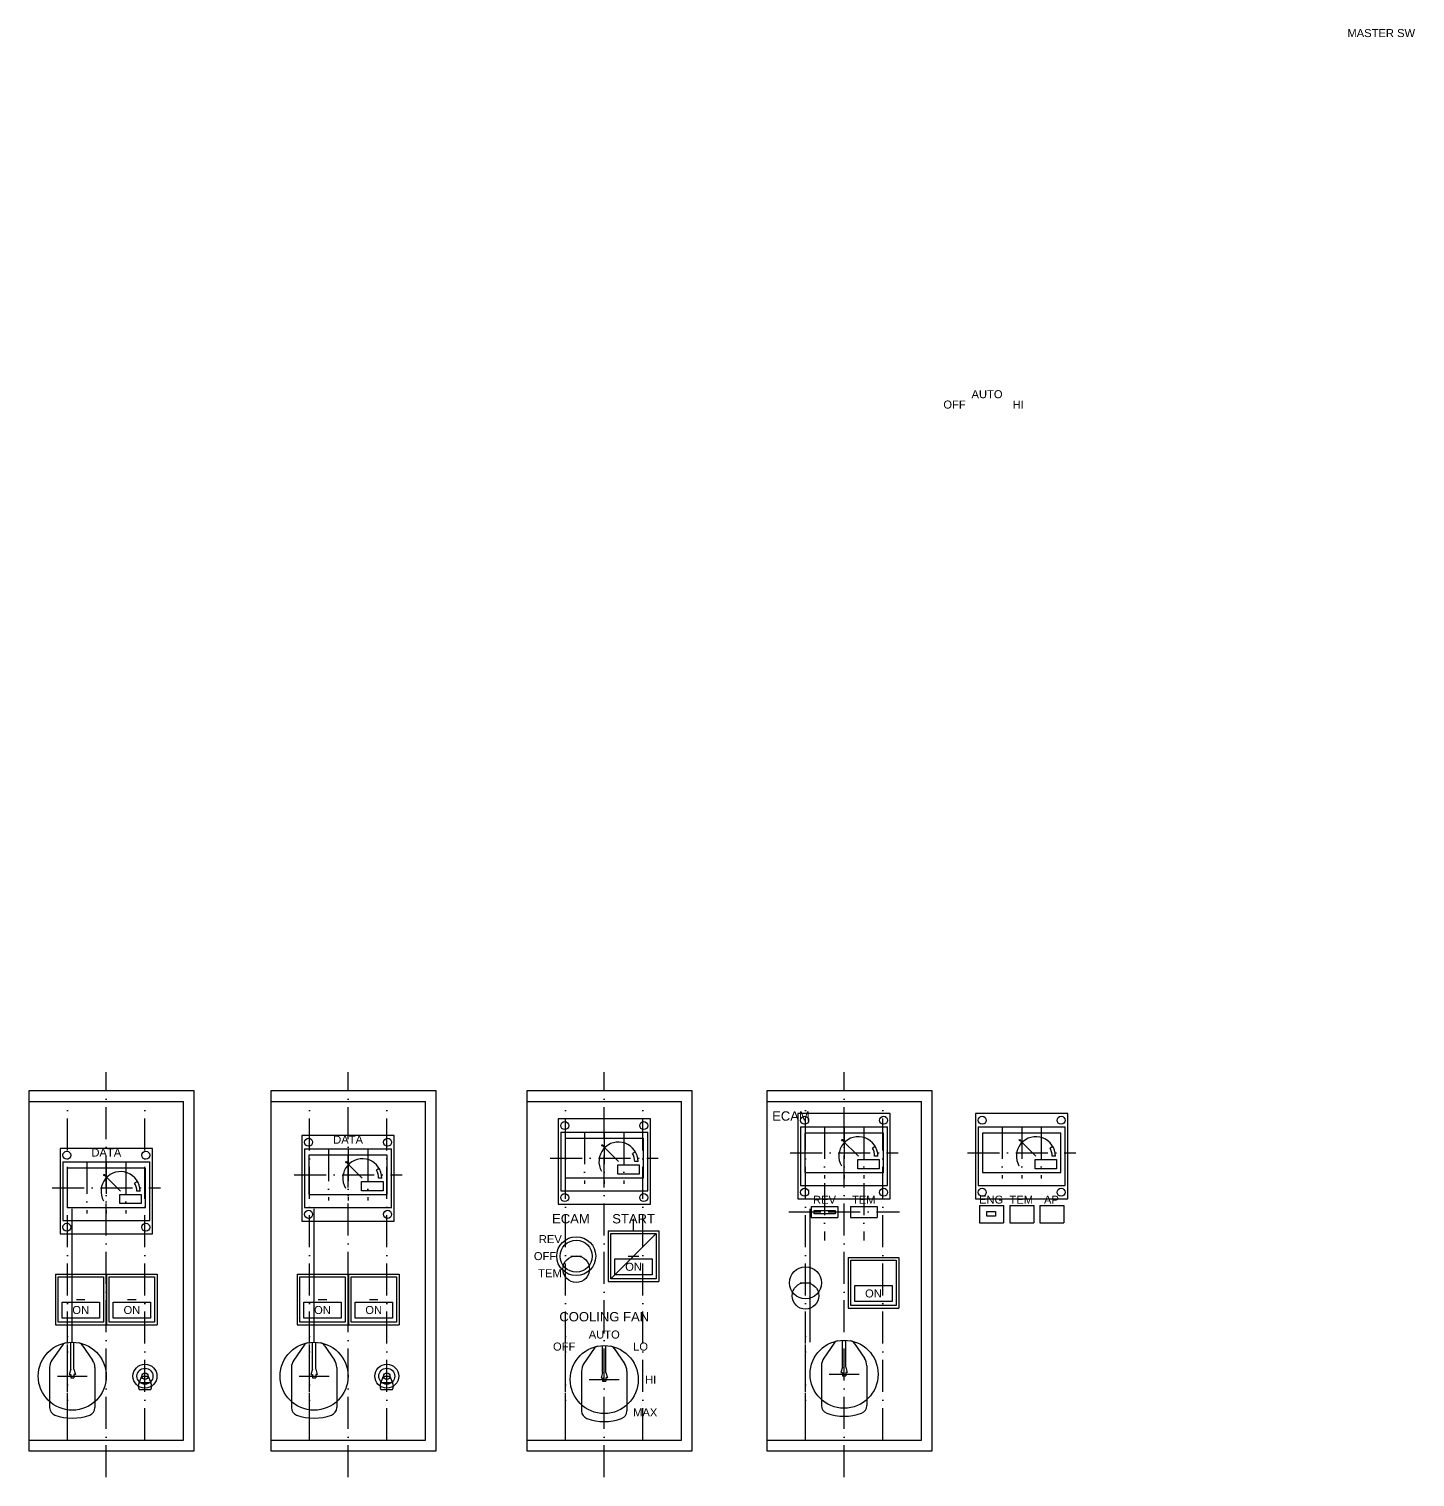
# Model space of a CAD drawing. Header units: millimetres. Extents: x -987 to 1917, y -167 to 2253.
# Drawn here: x 720 to 1239, y 1710 to 2253 of the extents above; entities that cross this region are included whole.
import ezdxf

# ---------------------------------------------------------------- set-up
doc = ezdxf.new("R2010")
doc.units = ezdxf.units.MM
doc.linetypes.add('ACAD_ISO10W100', pattern=[18, 12, -3, 0, -3])
doc.layers.add('前面板', color=7, linetype='Continuous')
doc.styles.get("Standard").update_dxf_attribs({"font": 'arial.ttf'})

msp = doc.modelspace()

# ---------------------------------------------------------------- linework, layer by layer
at = {"layer": '前面板', "color": 114, "linetype": 'ACAD_ISO10W100', "true_color": 0x139b48}
for p, q in [((748.71, 1710.19), (748.71, 1862.022)), ((839.353, 1710.19), (839.353, 1862.022)), ((935.391, 1710.19), (935.391, 1862.022)), ((1025.325, 1710.19), (1025.325, 1862.022)), ((734.21, 1723.992), (734.21, 1850.992)), ((763.21, 1723.992), (763.21, 1850.992)), ((824.853, 1723.992), (824.853, 1850.992)), ((853.853, 1723.992), (853.853, 1850.992)), ((920.891, 1723.992), (920.891, 1850.992)), ((949.891, 1723.992), (949.891, 1850.992)), ((1010.825, 1723.992), (1010.825, 1850.992)), ((1039.825, 1723.992), (1039.825, 1850.992)), ((1017.97, 1841.418), (1017.97, 1822.066)), ((1025.325, 1841.418), (1025.325, 1822.066)), ((1032.68, 1841.418), (1032.68, 1822.066)), ((1084.534, 1841.418), (1084.534, 1822.066)), ((1091.889, 1841.418), (1091.889, 1822.066)), ((1099.244, 1841.418), (1099.244, 1822.066)), ((928.036, 1839.418), (928.036, 1820.066)), ((935.391, 1839.418), (935.391, 1820.066)), ((942.746, 1839.418), (942.746, 1820.066)), ((831.998, 1833.149), (831.998, 1813.797)), ((839.353, 1833.149), (839.353, 1813.797)), ((846.708, 1833.149), (846.708, 1813.797)), ((915.115, 1829.742), (955.667, 1829.742)), ((1005.049, 1831.742), (1045.6, 1831.742)), ((1071.613, 1831.742), (1112.165, 1831.742)), ((741.355, 1828.318), (741.355, 1808.966)), ((748.71, 1828.318), (748.71, 1808.966)), ((756.065, 1828.318), (756.065, 1808.966)), ((728.435, 1818.642), (768.986, 1818.642)), ((819.077, 1823.473), (859.628, 1823.473)), ((1017.97, 1820.304), (1017.97, 1798.829)), ((1032.68, 1820.304), (1032.68, 1798.829)), ((1004.594, 1809.566), (1031.345, 1809.566)), ((1019.304, 1809.566), (1046.055, 1809.566)), ((734.21, 1729.738), (734.21, 1772.264)), ((824.853, 1729.738), (824.853, 1772.264)), ((920.891, 1729.738), (920.891, 1772.264)), ((1010.825, 1729.738), (1010.825, 1772.264)), ((730.355, 1748.001), (741.566, 1748.001)), ((820.997, 1748.001), (832.208, 1748.001)), ((1019.719, 1748.742), (1030.93, 1748.742)), ((929.786, 1746.742), (940.997, 1746.742))]:
    msp.add_line(p, q, dxfattribs=at)
at = {"layer": '前面板'}
for p, q in [((781.71, 1854.992), (719.71, 1854.992)), ((719.71, 1854.992), (719.71, 1719.992)), ((781.71, 1719.992), (781.71, 1854.992)), ((872.353, 1854.992), (810.353, 1854.992)), ((810.353, 1854.992), (810.353, 1719.992)), ((872.353, 1719.992), (872.353, 1854.992)), ((968.391, 1854.992), (906.391, 1854.992)), ((906.391, 1854.992), (906.391, 1719.992)), ((968.391, 1719.992), (968.391, 1854.992)), ((1058.325, 1854.992), (996.325, 1854.992)), ((996.325, 1854.992), (996.325, 1719.992)), ((1058.325, 1719.992), (1058.325, 1854.992)), ((719.71, 1850.992), (777.71, 1850.992)), ((777.71, 1723.992), (777.71, 1850.992)), ((810.353, 1850.992), (868.353, 1850.992)), ((868.353, 1723.992), (868.353, 1850.992)), ((906.391, 1850.992), (964.391, 1850.992)), ((964.391, 1723.992), (964.391, 1850.992)), ((996.325, 1850.992), (1054.325, 1850.992)), ((1054.325, 1723.992), (1054.325, 1850.992)), ((950.101, 1837.092), (920.681, 1837.092)), ((920.681, 1837.092), (920.681, 1822.392)), ((950.101, 1822.392), (950.101, 1837.092)), ((1040.035, 1839.092), (1010.615, 1839.092)), ((1010.615, 1839.092), (1010.615, 1824.392)), ((1030.664, 1830.461), (1024.622, 1836.503)), ((1040.035, 1824.392), (1040.035, 1839.092)), ((1106.599, 1839.092), (1077.179, 1839.092)), ((1077.179, 1839.092), (1077.179, 1824.392)), ((1097.228, 1830.461), (1091.186, 1836.503)), ((1106.599, 1824.392), (1106.599, 1839.092)), ((854.063, 1830.823), (824.643, 1830.823)), ((824.643, 1830.823), (824.643, 1816.123)), ((854.063, 1816.123), (854.063, 1830.823)), ((940.73, 1828.461), (934.688, 1834.503)), ((947.072, 1832.123), (946.015, 1831.513)), ((1037.006, 1834.123), (1035.949, 1833.513)), ((1037.987, 1830.461), (1036.767, 1830.461)), ((1103.57, 1834.123), (1102.513, 1833.513)), ((1104.551, 1830.461), (1103.331, 1830.461)), ((763.42, 1825.992), (734, 1825.992)), ((734, 1825.992), (734, 1811.292)), ((763.42, 1811.292), (763.42, 1825.992)), ((844.692, 1822.192), (838.65, 1828.234)), ((851.034, 1825.854), (849.977, 1825.244)), ((940.48, 1827.262), (948.504, 1827.262)), ((940.48, 1823.79), (940.48, 1827.262)), ((948.054, 1828.461), (946.833, 1828.461)), ((948.504, 1827.262), (948.504, 1823.79)), ((1010.615, 1824.392), (1040.035, 1824.392)), ((1030.414, 1829.262), (1038.438, 1829.262)), ((1030.414, 1825.79), (1030.414, 1829.262)), ((1038.438, 1825.79), (1030.414, 1825.79)), ((1038.438, 1829.262), (1038.438, 1825.79)), ((1077.179, 1824.392), (1106.599, 1824.392)), ((1096.978, 1829.262), (1105.002, 1829.262)), ((1096.978, 1825.79), (1096.978, 1829.262)), ((1105.002, 1825.79), (1096.978, 1825.79)), ((1105.002, 1829.262), (1105.002, 1825.79)), ((754.049, 1817.361), (748.008, 1823.403)), ((760.392, 1821.023), (759.335, 1820.413)), ((844.442, 1820.993), (852.466, 1820.993)), ((844.442, 1817.521), (844.442, 1820.993)), ((852.015, 1822.192), (850.795, 1822.192)), ((852.466, 1820.993), (852.466, 1817.521)), ((920.681, 1822.392), (950.101, 1822.392)), ((948.504, 1823.79), (940.48, 1823.79)), ((753.799, 1816.162), (761.824, 1816.162)), ((753.799, 1812.69), (753.799, 1816.162)), ((761.373, 1817.361), (760.152, 1817.361)), ((761.824, 1816.162), (761.824, 1812.69)), ((824.643, 1816.123), (854.063, 1816.123)), ((852.466, 1817.521), (844.442, 1817.521)), ((734, 1811.292), (763.42, 1811.292)), ((761.824, 1812.69), (753.799, 1812.69)), ((1012.97, 1811.666), (1012.97, 1807.466)), ((1012.97, 1811.666), (1022.97, 1811.666)), ((1022.97, 1811.666), (1022.97, 1807.466)), ((1027.68, 1811.666), (1027.68, 1807.466)), ((1027.68, 1811.666), (1037.68, 1811.666)), ((1037.68, 1811.666), (1037.68, 1807.466)), ((1076.089, 1811.955), (1085.089, 1811.955)), ((1076.089, 1811.955), (1076.089, 1805.455)), ((1085.089, 1811.955), (1085.089, 1805.455)), ((1087.389, 1811.955), (1096.389, 1811.955)), ((1087.389, 1811.955), (1087.389, 1805.455)), ((1096.389, 1811.955), (1096.389, 1805.455)), ((1098.689, 1811.955), (1107.689, 1811.955)), ((1098.689, 1811.955), (1098.689, 1805.455)), ((1107.689, 1811.955), (1107.689, 1805.455)), ((936.891, 1802.492), (955.891, 1802.492)), ((936.891, 1802.492), (936.891, 1783.492)), ((946.391, 1802.492), (946.391, 1806.992)), ((955.891, 1802.492), (955.891, 1783.492)), ((1012.97, 1807.466), (1022.97, 1807.466)), ((1027.68, 1807.466), (1037.68, 1807.466)), ((1076.089, 1805.455), (1085.089, 1805.455)), ((1087.389, 1805.455), (1096.389, 1805.455)), ((1098.689, 1805.455), (1107.689, 1805.455)), ((937.891, 1784.492), (937.891, 1801.492)), ((937.891, 1801.492), (954.891, 1801.492)), ((954.891, 1801.492), (937.891, 1784.492)), ((954.891, 1801.492), (954.891, 1784.492)), ((922.891, 1792.992), (926.891, 1792.992)), ((939.391, 1785.992), (939.391, 1791.992)), ((939.391, 1791.992), (953.391, 1791.992)), ((944.391, 1792.992), (948.391, 1792.992)), ((953.391, 1791.992), (953.391, 1785.992)), ((1026.825, 1792.492), (1045.825, 1792.492)), ((1026.825, 1792.492), (1026.825, 1773.492)), ((1027.825, 1774.492), (1027.825, 1791.492)), ((1027.825, 1791.492), (1044.825, 1791.492)), ((1044.825, 1791.492), (1044.825, 1774.492)), ((1045.825, 1792.492), (1045.825, 1773.492)), ((729.61, 1786.292), (748.61, 1786.292)), ((729.61, 1786.292), (729.61, 1767.292)), ((748.61, 1786.292), (748.61, 1767.292)), ((748.81, 1786.292), (767.81, 1786.292)), ((748.81, 1786.292), (748.81, 1767.292)), ((767.81, 1786.292), (767.81, 1767.292)), ((820.253, 1786.292), (839.253, 1786.292)), ((820.253, 1786.292), (820.253, 1767.292)), ((839.253, 1786.292), (839.253, 1767.292)), ((839.453, 1786.292), (858.453, 1786.292)), ((839.453, 1786.292), (839.453, 1767.292)), ((858.453, 1786.292), (858.453, 1767.292)), ((953.391, 1785.992), (939.391, 1785.992)), ((730.61, 1768.292), (730.61, 1785.292)), ((730.61, 1785.292), (747.61, 1785.292)), ((747.61, 1785.292), (747.61, 1768.292)), ((749.81, 1768.292), (749.81, 1785.292)), ((749.81, 1785.292), (766.81, 1785.292)), ((766.81, 1785.292), (766.81, 1768.292)), ((821.253, 1768.292), (821.253, 1785.292)), ((821.253, 1785.292), (838.253, 1785.292)), ((838.253, 1785.292), (838.253, 1768.292)), ((840.453, 1768.292), (840.453, 1785.292)), ((840.453, 1785.292), (857.453, 1785.292)), ((857.453, 1785.292), (857.453, 1768.292)), ((936.891, 1783.492), (955.891, 1783.492)), ((954.891, 1784.492), (937.891, 1784.492)), ((1008.825, 1782.992), (1012.825, 1782.992)), ((1029.325, 1775.992), (1029.325, 1781.992)), ((1029.325, 1781.992), (1043.325, 1781.992)), ((1043.325, 1781.992), (1043.325, 1775.992)), ((732.11, 1769.792), (732.11, 1775.792)), ((732.11, 1775.792), (746.11, 1775.792)), ((737.501, 1776.792), (740.689, 1776.792)), ((746.11, 1775.792), (746.11, 1769.792)), ((751.31, 1769.792), (751.31, 1775.792)), ((751.31, 1775.792), (765.31, 1775.792)), ((756.701, 1776.792), (759.889, 1776.792)), ((765.31, 1775.792), (765.31, 1769.792)), ((822.753, 1769.792), (822.753, 1775.792)), ((822.753, 1775.792), (836.753, 1775.792)), ((828.144, 1776.792), (831.331, 1776.792)), ((836.753, 1775.792), (836.753, 1769.792)), ((841.953, 1769.792), (841.953, 1775.792)), ((841.953, 1775.792), (855.953, 1775.792)), ((847.344, 1776.792), (850.531, 1776.792)), ((855.953, 1775.792), (855.953, 1769.792)), ((1043.325, 1775.992), (1029.325, 1775.992)), ((746.11, 1769.792), (732.11, 1769.792)), ((765.31, 1769.792), (751.31, 1769.792)), ((836.753, 1769.792), (822.753, 1769.792)), ((855.953, 1769.792), (841.953, 1769.792)), ((1026.825, 1773.492), (1045.825, 1773.492)), ((1044.825, 1774.492), (1027.825, 1774.492)), ((729.61, 1767.292), (748.61, 1767.292)), ((747.61, 1768.292), (730.61, 1768.292)), ((748.81, 1767.292), (767.81, 1767.292)), ((766.81, 1768.292), (749.81, 1768.292)), ((820.253, 1767.292), (839.253, 1767.292)), ((838.253, 1768.292), (821.253, 1768.292)), ((839.453, 1767.292), (858.453, 1767.292)), ((857.453, 1768.292), (840.453, 1768.292)), ((935.391, 1763.992), (935.391, 1768.492)), ((732.234, 1759.683), (728.342, 1754.032)), ((735.36, 1750.601), (735.36, 1760.737)), ((736.56, 1750.601), (736.56, 1760.737)), ((739.697, 1759.68), (743.581, 1754.031)), ((822.876, 1759.683), (818.985, 1754.032)), ((826.003, 1750.601), (826.003, 1760.737)), ((827.203, 1750.601), (827.203, 1760.737)), ((830.339, 1759.68), (834.223, 1754.031)), ((934.791, 1749.342), (934.791, 1759.478)), ((935.991, 1749.342), (935.991, 1759.478)), ((1021.598, 1760.424), (1017.707, 1754.773)), ((1024.725, 1751.342), (1024.725, 1761.478)), ((1025.925, 1751.342), (1025.925, 1761.478)), ((1029.061, 1760.42), (1032.945, 1754.772)), ((931.665, 1758.424), (927.773, 1752.773)), ((939.128, 1758.42), (943.011, 1752.772)), ((727.46, 1751.196), (727.46, 1736.222)), ((735.36, 1750.601), (734.76, 1748.601)), ((734.76, 1748.601), (735.36, 1748.601)), ((735.36, 1748.601), (735.36, 1747.401)), ((736.56, 1750.601), (737.16, 1748.601)), ((737.16, 1748.601), (736.56, 1748.601)), ((736.56, 1748.601), (736.56, 1747.401)), ((744.46, 1751.198), (744.46, 1736.222)), ((761.03, 1745.451), (762.01, 1748.001)), ((762.01, 1748.001), (764.41, 1748.001)), ((764.41, 1748.001), (765.391, 1745.451)), ((818.103, 1751.196), (818.103, 1736.222)), ((826.003, 1750.601), (825.403, 1748.601)), ((825.403, 1748.601), (826.003, 1748.601)), ((826.003, 1748.601), (826.003, 1747.401)), ((827.203, 1750.601), (827.803, 1748.601)), ((827.803, 1748.601), (827.203, 1748.601)), ((827.203, 1748.601), (827.203, 1747.401)), ((835.103, 1751.198), (835.103, 1736.222)), ((851.672, 1745.451), (852.653, 1748.001)), ((852.653, 1748.001), (855.053, 1748.001)), ((855.053, 1748.001), (856.033, 1745.451)), ((926.891, 1749.937), (926.891, 1734.963)), ((934.791, 1749.342), (934.191, 1747.342)), ((935.991, 1749.342), (936.591, 1747.342)), ((943.891, 1749.939), (943.891, 1734.963)), ((1016.825, 1751.937), (1016.825, 1736.963)), ((1024.725, 1751.342), (1024.125, 1749.342)), ((1024.125, 1749.342), (1024.725, 1749.342)), ((1024.725, 1749.342), (1024.725, 1748.142)), ((1024.725, 1748.142), (1025.925, 1748.142)), ((1025.925, 1751.342), (1026.525, 1749.342)), ((1026.525, 1749.342), (1025.925, 1749.342)), ((1025.925, 1749.342), (1025.925, 1748.142)), ((1033.825, 1751.939), (1033.825, 1736.963)), ((735.36, 1747.401), (736.56, 1747.401)), ((765.391, 1745.451), (761.03, 1745.451)), ((761.03, 1743.005), (765.391, 1743.005)), ((826.003, 1747.401), (827.203, 1747.401)), ((856.033, 1745.451), (851.672, 1745.451)), ((851.672, 1743.005), (856.033, 1743.005)), ((934.191, 1747.342), (934.791, 1747.342)), ((934.791, 1747.342), (934.791, 1746.142)), ((934.791, 1746.142), (935.991, 1746.142)), ((936.591, 1747.342), (935.991, 1747.342)), ((935.991, 1747.342), (935.991, 1746.142)), ((719.71, 1723.992), (777.71, 1723.992)), ((810.353, 1723.992), (868.353, 1723.992)), ((906.391, 1723.992), (964.391, 1723.992)), ((996.325, 1723.992), (1054.325, 1723.992)), ((719.71, 1719.992), (781.71, 1719.992)), ((810.353, 1719.992), (872.353, 1719.992)), ((906.391, 1719.992), (968.391, 1719.992)), ((996.325, 1719.992), (1058.325, 1719.992))]:
    msp.add_line(p, q, dxfattribs=at)
at = {"layer": '前面板', "color": 146, "true_color": 0x105689}
for p, q in [((1008.025, 1846.442), (1008.025, 1814.442)), ((1042.625, 1846.442), (1008.025, 1846.442)), ((1042.625, 1814.442), (1042.625, 1846.442)), ((1074.589, 1846.442), (1074.589, 1814.442)), ((1109.189, 1846.442), (1074.589, 1846.442)), ((1109.189, 1814.442), (1109.189, 1846.442)), ((918.091, 1844.442), (918.091, 1812.442)), ((952.691, 1844.442), (918.091, 1844.442)), ((952.691, 1812.442), (952.691, 1844.442)), ((1009.025, 1841.442), (1041.625, 1841.442)), ((1009.025, 1841.442), (1009.025, 1819.442)), ((1041.625, 1819.442), (1041.625, 1841.442)), ((1075.589, 1841.442), (1108.189, 1841.442)), ((1075.589, 1841.442), (1075.589, 1819.442)), ((1108.189, 1819.442), (1108.189, 1841.442)), ((822.053, 1838.173), (822.053, 1806.173)), ((856.653, 1838.173), (822.053, 1838.173)), ((856.653, 1806.173), (856.653, 1838.173)), ((919.091, 1839.442), (951.691, 1839.442)), ((919.091, 1839.442), (919.091, 1817.442)), ((951.691, 1817.442), (951.691, 1839.442)), ((731.41, 1833.342), (731.41, 1801.342)), ((766.01, 1833.342), (731.41, 1833.342)), ((766.01, 1801.342), (766.01, 1833.342)), ((823.053, 1833.173), (855.653, 1833.173)), ((823.053, 1833.173), (823.053, 1811.173)), ((855.653, 1811.173), (855.653, 1833.173)), ((732.41, 1828.342), (765.01, 1828.342)), ((732.41, 1828.342), (732.41, 1806.342)), ((765.01, 1806.342), (765.01, 1828.342)), ((1009.025, 1819.442), (1041.625, 1819.442)), ((1075.589, 1819.442), (1108.189, 1819.442)), ((919.091, 1817.442), (951.691, 1817.442)), ((1008.025, 1814.442), (1042.625, 1814.442)), ((1074.589, 1814.442), (1109.189, 1814.442)), ((735.96, 1760.751), (735.96, 1810.751)), ((823.053, 1811.173), (855.653, 1811.173)), ((826.603, 1760.751), (826.603, 1810.751)), ((918.091, 1812.442), (952.691, 1812.442)), ((1012.575, 1760.751), (1012.575, 1810.751)), ((732.41, 1806.342), (765.01, 1806.342)), ((822.053, 1806.173), (856.653, 1806.173)), ((731.41, 1801.342), (766.01, 1801.342))]:
    msp.add_line(p, q, dxfattribs=at)
at = {"layer": '前面板'}
for points in [[(1014.115, 1810.058), (1021.928, 1810.058), (1021.928, 1808.893), (1014.115, 1808.893)], [(1078.841, 1809.716), (1082.083, 1809.716), (1082.083, 1807.944), (1078.841, 1807.944)]]:
    msp.add_lwpolyline(points, close=True, dxfattribs=at)
at = {"layer": '前面板', "color": 146, "true_color": 0x105689}
for centre in [(920.591, 1841.942), (950.191, 1841.942), (1010.525, 1843.942), (1040.125, 1843.942), (1077.089, 1843.942), (1106.689, 1843.942), (824.553, 1835.673), (854.153, 1835.673), (733.91, 1830.842), (763.51, 1830.842), (920.591, 1814.942), (950.191, 1814.942), (1010.525, 1816.942), (1040.125, 1816.942), (1077.089, 1816.942), (1106.689, 1816.942), (824.553, 1808.673), (854.153, 1808.673), (733.91, 1803.842), (763.51, 1803.842)]:
    msp.add_circle(centre, 1.5, dxfattribs=at)
at = {"layer": '前面板'}
for centre, radius in [((1024.622, 1836.503), 0.244), ((1091.186, 1836.503), 0.244), ((934.688, 1834.503), 0.244), ((838.65, 1828.234), 0.244), ((748.008, 1823.403), 0.244), ((924.891, 1792.992), 7.3), ((924.891, 1792.992), 6), ((924.891, 1788.14), 5), ((1010.825, 1782.992), 6), ((1010.825, 1778.14), 5), ((735.96, 1748.001), 12.75), ((826.603, 1748.001), 12.75), ((935.391, 1746.742), 12.75), ((1025.325, 1748.742), 12.75), ((763.21, 1748.001), 4.5), ((763.21, 1748.001), 3), ((763.21, 1748.001), 1.2), ((853.853, 1748.001), 4.5), ((853.853, 1748.001), 3), ((853.853, 1748.001), 1.2)]:
    msp.add_circle(centre, radius, dxfattribs=at)
for centre, radius, start, end in [((940.73, 1828.461), 7.324, 0, 210), ((1030.664, 1830.461), 7.324, 0, 210), ((1097.228, 1830.461), 7.324, 0, 210), ((844.692, 1822.192), 7.324, 0, 210), ((940.73, 1828.461), 6.103, 0, 30), ((1030.664, 1830.461), 6.103, 0, 30), ((1097.228, 1830.461), 6.103, 0, 30), ((754.049, 1817.361), 7.324, 0, 210), ((844.692, 1822.192), 6.103, 0, 30), ((754.049, 1817.361), 6.103, 0, 30), ((733.881, 1758.548), 2, 101.15125, 145.44419), ((738.049, 1758.547), 2, 34.50852, 78.79577), ((824.523, 1758.548), 2, 101.15125, 145.44419), ((828.691, 1758.547), 2, 34.50852, 78.79577), ((933.312, 1757.289), 2, 101.15125, 145.44419), ((937.48, 1757.287), 2, 34.50852, 78.79577), ((1023.245, 1759.289), 2, 101.15125, 145.44419), ((1027.413, 1759.287), 2, 34.50852, 78.79577), ((732.46, 1751.196), 5, 145.44419, 180), ((739.46, 1751.198), 5, 0, 34.50852), ((823.103, 1751.196), 5, 145.44419, 180), ((830.103, 1751.198), 5, 0, 34.50852), ((1021.825, 1751.937), 5, 145.44419, 180), ((1028.825, 1751.939), 5, 0, 34.50852), ((931.891, 1749.937), 5, 145.44419, 180), ((938.891, 1749.939), 5, 0, 34.50852), ((763.21, 1744.228), 2.5, 150.72028, 209.27972), ((763.21, 1744.228), 2.5, 330.72028, 29.27972), ((853.853, 1744.228), 2.5, 150.72028, 209.27972), ((853.853, 1744.228), 2.5, 330.72028, 29.27972), ((730.46, 1736.222), 3, 180, 249.97608), ((735.96, 1751.314), 19.062, 249.97608, 290.02392), ((741.46, 1736.222), 3, 290.02392, 0), ((821.103, 1736.222), 3, 180, 249.97608), ((826.603, 1751.314), 19.062, 249.97608, 290.02392), ((832.103, 1736.222), 3, 290.02392, 0), ((929.891, 1734.963), 3, 180, 249.97608), ((935.391, 1750.055), 19.062, 249.97608, 290.02392), ((940.891, 1734.963), 3, 290.02392, 0), ((1019.825, 1736.963), 3, 180, 249.97608), ((1025.325, 1752.055), 19.062, 249.97608, 290.02392), ((1030.825, 1736.963), 3, 290.02392, 0)]:
    msp.add_arc(centre, radius, start, end, dxfattribs=at)

# ---------------------------------------------------------------- texts
for s, width, heights, insert, char_height, attachment_point in [('MASTER SW', 39.87001, [8.132], (1226.692, 2251.478), 3, 5), ('AUTO', 39.87001, [8.132], (1078.904, 2116.094), 3, 5), ('OFF', 39.87001, [8.132], (1066.729, 2112.22), 3, 5), ('HI', 39.87001, [8.132], (1090.58, 2112.22), 3, 5), ('ECAM', 39.87001, [8.132], (1005.39, 1845.503), 3.5, 5), ('DATA', 39.87001, [8.132], (839.353, 1836.673), 3, 5), ('DATA', 39.87001, [8.132], (748.71, 1831.842), 3, 5), ('ECAM', 39.87001, [8.132], (922.891, 1806.992), 3.5, 5), ('START', 39.87001, [8.132], (946.391, 1806.992), 3.5, 5), ('REV', 39.87001, [8.132], (919.48, 1797.892), 3, 9), ('TEM', 39.87001, [8.132], (919.48, 1788.092), 3, 3), ('ON', 9.31726, [0], (946.391, 1788.992), 3, 5), ('ON', 9.31726, [0], (1036.325, 1778.992), 3, 5), ('ON', 9.31726, [0], (739.11, 1772.792), 3, 5), ('ON', 9.31726, [0], (758.31, 1772.792), 3, 5), ('ON', 9.31726, [0], (829.753, 1772.792), 3, 5), ('ON', 9.31726, [0], (848.953, 1772.792), 3, 5), ('COOLING FAN', 39.87001, [8.132], (935.391, 1768.492), 3.5, 8), ('AUTO', 39.87001, [8.132], (935.391, 1763.596), 3, 5), ('OFF', 39.87001, [8.132], (924.571, 1757.562), 3, 9), ('LO', 39.87001, [8.132], (946.211, 1757.562), 3, 7), ('HI', 39.87001, [8.132], (950.693, 1746.742), 3, 4), ('MAX', 39.87001, [8.132], (946.211, 1735.922), 3, 1)]:
    msp.add_mtext_dynamic_manual_height_columns(s, width=width, gutter_width=12.5, heights=heights, dxfattribs=dict(at, insert=insert, char_height=char_height, attachment_point=attachment_point))
at = {"layer": '前面板', "char_height": 3, "line_spacing_factor": 0.7}
for s, insert, attachment_point in [('REV', (1017.97, 1812.647), 8), ('TEM', (1032.68, 1812.647), 8), ('ENG', (1080.437, 1812.647), 8), ('TEM', (1091.737, 1812.647), 8), ('AP', (1103.037, 1812.647), 8), ('OFF', (917.383, 1792.992), 6)]:
    msp.add_mtext_dynamic_manual_height_columns(s, width=9.31726, gutter_width=12.5, heights=[0], dxfattribs=dict(at, insert=insert, attachment_point=attachment_point))

doc.saveas('drawing.dxf')
